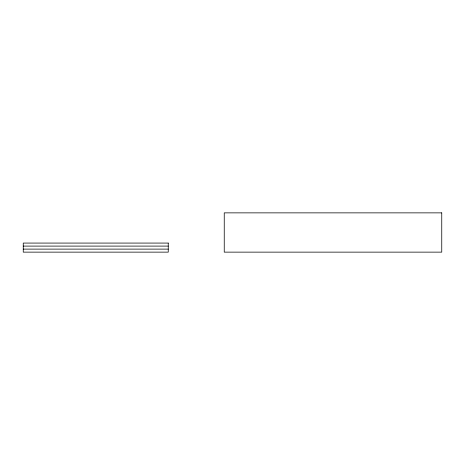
<?xml version="1.0" encoding="UTF-8"?>
<svg xmlns="http://www.w3.org/2000/svg" width="465" height="465" viewBox="0 0 465 465"><rect width="100%" height="100%" fill="white"/><g stroke="black" fill="none" stroke-linecap="round" stroke-linejoin="round"><path stroke-width="0.7" d="M23.25 246.095L168.249 246.095M23.25 249.112L168.249 249.112M441.75 212.865L224.246 212.865L224.246 252.135L441.75 252.135L441.75 212.865M168.249 243.073L23.25 243.073L23.25 252.135L168.249 252.135L168.249 243.073"/></g></svg>
